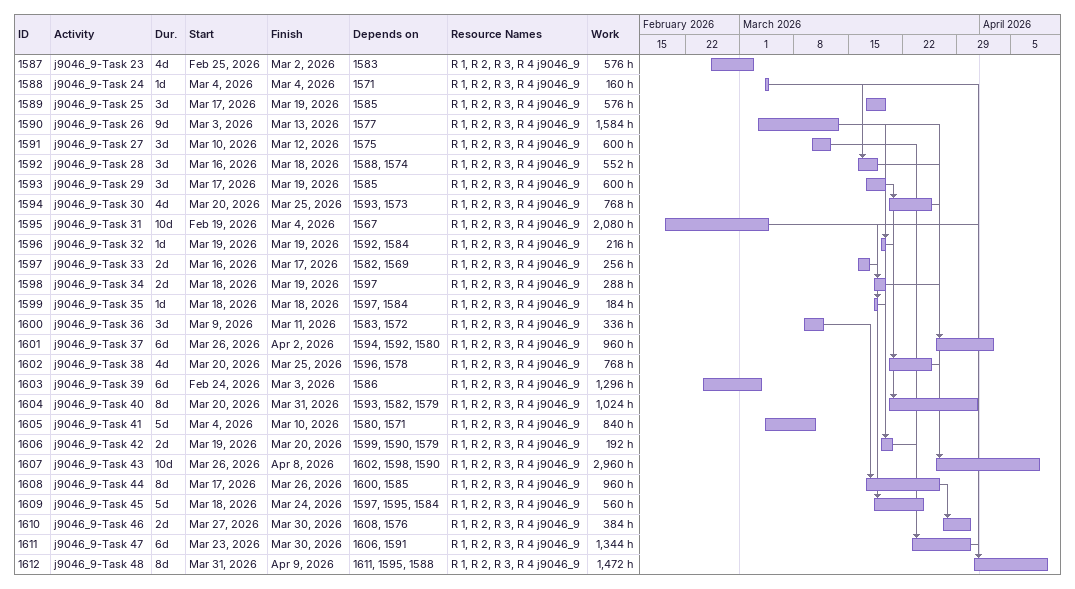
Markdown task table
| ID | Task | Duration | Start | Finish | Predecessors | Resources | Work (h) |
|---|---|---|---|---|---|---|---|
| 1587 | j9046_9-Task 23 | 4d | 2026-02-25 | 2026-03-02 | 1583 | R 1, R 2, R 3, R 4 j9046_9 | 576 |
| 1588 | j9046_9-Task 24 | 1d | 2026-03-04 | 2026-03-04 | 1571 | R 1, R 2, R 3, R 4 j9046_9 | 160 |
| 1589 | j9046_9-Task 25 | 3d | 2026-03-17 | 2026-03-19 | 1585 | R 1, R 2, R 3, R 4 j9046_9 | 576 |
| 1590 | j9046_9-Task 26 | 9d | 2026-03-03 | 2026-03-13 | 1577 | R 1, R 2, R 3, R 4 j9046_9 | 1584 |
| 1591 | j9046_9-Task 27 | 3d | 2026-03-10 | 2026-03-12 | 1575 | R 1, R 2, R 3, R 4 j9046_9 | 600 |
| 1592 | j9046_9-Task 28 | 3d | 2026-03-16 | 2026-03-18 | 1588, 1574 | R 1, R 2, R 3, R 4 j9046_9 | 552 |
| 1593 | j9046_9-Task 29 | 3d | 2026-03-17 | 2026-03-19 | 1585 | R 1, R 2, R 3, R 4 j9046_9 | 600 |
| 1594 | j9046_9-Task 30 | 4d | 2026-03-20 | 2026-03-25 | 1593, 1573 | R 1, R 2, R 3, R 4 j9046_9 | 768 |
| 1595 | j9046_9-Task 31 | 10d | 2026-02-19 | 2026-03-04 | 1567 | R 1, R 2, R 3, R 4 j9046_9 | 2080 |
| 1596 | j9046_9-Task 32 | 1d | 2026-03-19 | 2026-03-19 | 1592, 1584 | R 1, R 2, R 3, R 4 j9046_9 | 216 |
| 1597 | j9046_9-Task 33 | 2d | 2026-03-16 | 2026-03-17 | 1582, 1569 | R 1, R 2, R 3, R 4 j9046_9 | 256 |
| 1598 | j9046_9-Task 34 | 2d | 2026-03-18 | 2026-03-19 | 1597 | R 1, R 2, R 3, R 4 j9046_9 | 288 |
| 1599 | j9046_9-Task 35 | 1d | 2026-03-18 | 2026-03-18 | 1597, 1584 | R 1, R 2, R 3, R 4 j9046_9 | 184 |
| 1600 | j9046_9-Task 36 | 3d | 2026-03-09 | 2026-03-11 | 1583, 1572 | R 1, R 2, R 3, R 4 j9046_9 | 336 |
| 1601 | j9046_9-Task 37 | 6d | 2026-03-26 | 2026-04-02 | 1594, 1592, 1580 | R 1, R 2, R 3, R 4 j9046_9 | 960 |
| 1602 | j9046_9-Task 38 | 4d | 2026-03-20 | 2026-03-25 | 1596, 1578 | R 1, R 2, R 3, R 4 j9046_9 | 768 |
| 1603 | j9046_9-Task 39 | 6d | 2026-02-24 | 2026-03-03 | 1586 | R 1, R 2, R 3, R 4 j9046_9 | 1296 |
| 1604 | j9046_9-Task 40 | 8d | 2026-03-20 | 2026-03-31 | 1593, 1582, 1579 | R 1, R 2, R 3, R 4 j9046_9 | 1024 |
| 1605 | j9046_9-Task 41 | 5d | 2026-03-04 | 2026-03-10 | 1580, 1571 | R 1, R 2, R 3, R 4 j9046_9 | 840 |
| 1606 | j9046_9-Task 42 | 2d | 2026-03-19 | 2026-03-20 | 1599, 1590, 1579 | R 1, R 2, R 3, R 4 j9046_9 | 192 |
| 1607 | j9046_9-Task 43 | 10d | 2026-03-26 | 2026-04-08 | 1602, 1598, 1590 | R 1, R 2, R 3, R 4 j9046_9 | 2960 |
| 1608 | j9046_9-Task 44 | 8d | 2026-03-17 | 2026-03-26 | 1600, 1585 | R 1, R 2, R 3, R 4 j9046_9 | 960 |
| 1609 | j9046_9-Task 45 | 5d | 2026-03-18 | 2026-03-24 | 1597, 1595, 1584 | R 1, R 2, R 3, R 4 j9046_9 | 560 |
| 1610 | j9046_9-Task 46 | 2d | 2026-03-27 | 2026-03-30 | 1608, 1576 | R 1, R 2, R 3, R 4 j9046_9 | 384 |
| 1611 | j9046_9-Task 47 | 6d | 2026-03-23 | 2026-03-30 | 1606, 1591 | R 1, R 2, R 3, R 4 j9046_9 | 1344 |
| 1612 | j9046_9-Task 48 | 8d | 2026-03-31 | 2026-04-09 | 1611, 1595, 1588 | R 1, R 2, R 3, R 4 j9046_9 | 1472 |
